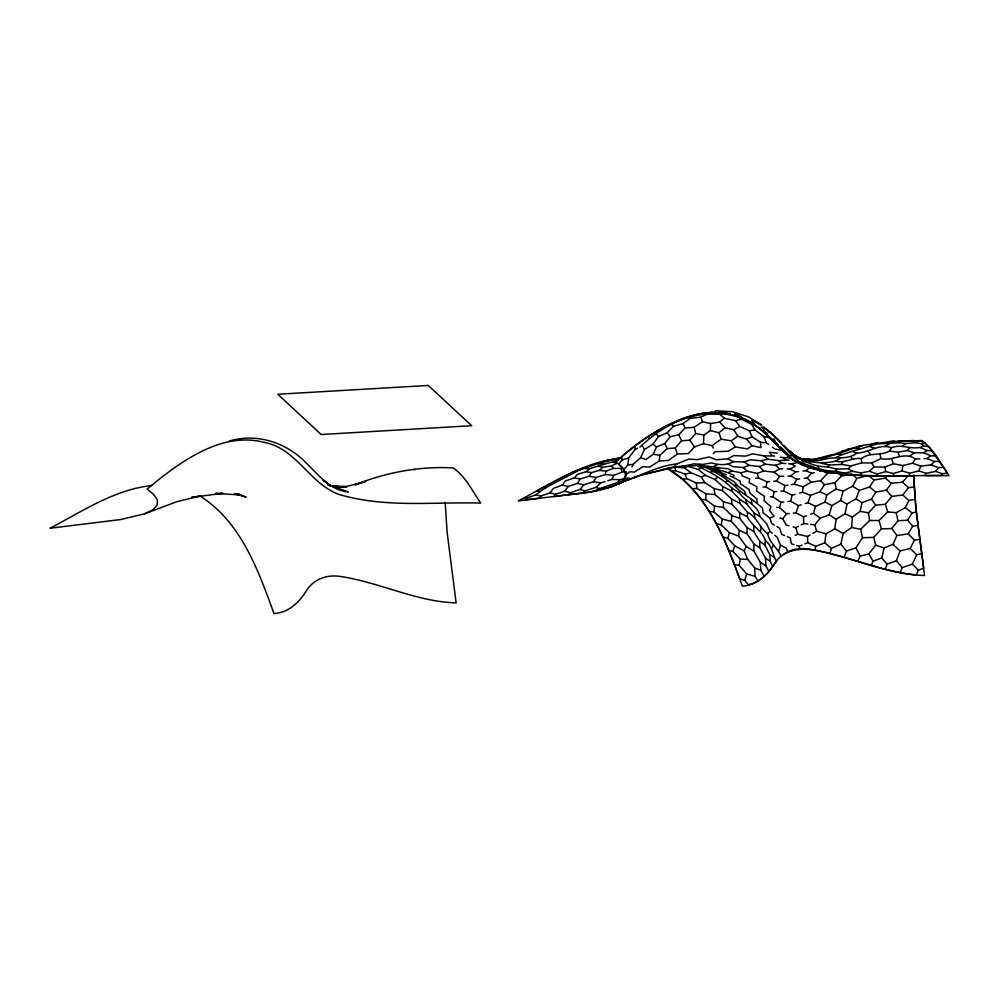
<?xml version="1.0" encoding="UTF-8"?>
<svg xmlns="http://www.w3.org/2000/svg" width="999" height="999" viewBox="0 0 999 999"><rect width="100%" height="100%" fill="white"/><g stroke="black" fill="none" stroke-linecap="round" stroke-linejoin="round"><path stroke-width="1.5" d="M692.245 488.711C715.059 514.51 728.134 546.903 739.71 578.896L744.667 580.344L748.463 584.715C758.89 582.38 766.882 574.999 772.664 566.346L770.217 561.288L769.804 554.607L764.897 545.079L759.69 541.196L753.696 531.343L747.052 527.597L739.735 518.331L731.718 515.496L723.451 507.48L723.463 501.648L714.834 494.48L706.018 493.893L696.865 488.436L692.245 488.711L682.567 479.12L667.02 468.306M768.83 571.416L766.008 565.859L765.509 558.266L759.889 547.702L753.883 544.018L747.04 533.778L747.052 527.597M764.31 576.373L760.826 570.342L760.351 562.325L753.845 551.048L753.883 544.018M739.735 518.331L739.809 512.812L731.792 504.145L723.463 501.648M772.664 566.346L776.485 561.288C772.364 554.408 772.239 545.829 765.409 540.509C762.212 530.357 751.872 526.223 747.377 516.833L747.477 512.275L739.735 503.159L731.618 499.05L722.539 490.646L714.085 488.561L704.745 482.604L701.211 476.923L691.096 472.814L684.565 467.994L676.298 467.045M604.982 481.58L600.824 482.879L593.706 481.68L583.791 484.852L580.044 489.498L570.329 492.694L564.847 491.196L555.656 494.305L553.958 496.628C577.247 492.894 603.396 493.843 623.501 479.995L625.686 474.937L629.77 471.765L634.353 472.14L642.931 466.695L649.7 467.095L659.29 460.926L659.902 455.257L667.12 448.676L675.299 447.977L681.605 440.784L689.722 440.222L695.729 433.516L703.895 435.04L710.401 430.594L710.601 423.514L702.484 421.74L694.118 427.297L685.214 427.959L678.721 434.74L670.104 436.763L664.81 443.506L656.505 446.99L653.221 454.283L645.841 459.552L640.646 457.604L633.154 464.385L632.017 466.845M753.696 531.343L753.945 526.098M723.451 507.48L714.535 506.081L705.731 499.675L706.018 493.893M659.29 460.926L668.543 460.427L677.334 454.058L688.373 453.546L694.455 446.903L703.458 443.681L703.895 435.04M843.993 557.342L846.465 551.111L840.896 544.093L843.106 533.491L851.697 527.472L852.284 517.182L860.189 511.338L862.025 502.672L871.503 499.188L875.786 492.032L886.363 490.197L891.333 483.291L902.484 482.167L907.891 476.036L913.598 475.774L916.32 512.112L923.725 568.144L918.443 570.192L916.195 574.912C891.395 572.564 867.806 564.16 843.993 557.342C824.013 552.497 799.437 542.494 781.018 556.331C777.846 547.964 769.492 543.106 767.694 533.703C759.34 527.847 757.042 516.683 747.477 512.275M722.539 490.646L722.801 486.575L715.097 479.545L705.569 475.362L698.251 469.443L687.374 466.183L684.565 467.994M747.04 533.778L739.347 530.357L731.343 521.341L731.718 515.496M625.686 474.937L623.801 469.617L618.743 464.285L621.927 459.965L621.927 456.493C658.316 423.738 717.282 393.856 761.425 430.07C773.101 438.648 781.38 450.824 792.707 459.74C813.099 471.928 837.549 473.688 860.713 475.374L860.976 472.902L869.417 471.316L877.284 474.026L885.713 471.59L893.456 473.526L902.109 470.866L909.727 473.276L918.818 470.866L926.098 473.339L935.613 471.428L942.507 473.738L947.314 472.864L928.783 446.653L923.638 446.029C913.473 451.348 902.047 443.169 891.458 447.714C879.257 443.181 868.943 452.909 857.03 453.071C847.726 460.402 835.913 456.243 825.399 459.041C815.584 462.337 804.595 460.252 795.104 456.68M764.897 545.079L765.409 540.509M799.537 493.081L802.497 492.245L803.159 486.713L811.188 482.23L820.666 480.669L827.284 473.638L834.39 471.915M623.801 469.617L627.822 464.885L628.696 457.892L635.214 449.363L637.587 448.214M731.343 521.341L722.339 519.13L713.798 511.9L714.535 506.081M772.352 533.241L769.942 531.256L766.72 523.776L759.864 516.508C758.303 504.87 745.067 501.86 739.41 492.844L739.672 490.784C729.295 480.244 716.483 472.19 703.009 466.183M753.845 551.048L746.265 546.515L738.611 536.063L739.347 530.357M840.896 544.093L831.355 548.414L824.787 542.844L825.973 533.828L834.752 528.796L836.126 519.305L845.067 513.698L846.977 504.045L856.043 498.876L859.29 490.397L869.555 487.05L874.137 480.007L885.326 478.096L887.112 476.036M902.109 470.866L902.821 465.559L912.474 463.236L920.866 466.133L931.13 464.885L938.61 467.707L943.718 467.157M860.713 475.374L893.094 476.036L893.456 473.526M876.985 475.936L877.284 474.026M759.864 516.508L754.233 513.136L746.74 503.858L739.547 499.163L731.693 490.996L732.167 488.274C722.352 478.484 709.964 472.09 697.589 466.146M760.451 531.393L761.201 527.397M783.815 501.985L781.093 502.285L773.114 496.978L774.088 491.72L765.971 487.025L762.999 486.988M765.971 487.025L766.982 481.78L769.692 481.568M758.179 581.031L754.969 576.336L746.728 573.938L739.085 565.322L740.334 559.128L732.804 551.336L728.808 550.486M738.611 536.063L729.445 532.754L721.191 524.85L722.339 519.13M814.872 550.224L815.721 546.353L824.787 542.844M885.314 569.293L887.062 564.135L881.755 557.966L884.053 547.976L893.019 544.33L896.865 535.576L908.178 533.853L912.711 526.173L918.006 525.486M780.856 491.196L783.553 490.996L784.889 485.564L787.961 485.114M787.911 501.523L790.634 501.223L792.12 495.192L795.092 494.343M541.083 495.979L539.423 498.151L525.249 499.887L526.972 498.026L535.664 494.942L541.083 495.979L550.049 492.894L553.309 488.399L562.237 485.114L565.422 480.919L574.238 477.934L580.269 478.996L589.085 476.273L596.128 477.46L605.194 474.575L606.056 471.178L613.386 468.394L620.953 468.444L622.302 471.99L626.361 471.853M810.639 514.273L813.486 513.261L815.509 506.381L824.999 502.072L826.822 494.867L836.088 489.11L843.044 491.146L852.584 486.251L856.842 478.409L868.119 475.512L874.137 480.007M810.576 524.375L814.709 524.875L820.329 518.131L829.245 514.81L831.892 505.631L840.671 500.474L843.044 491.146M909.727 473.276L909.053 475.874L893.094 476.036M829.957 553.471L831.355 548.414M760.826 570.342L754.745 568.019L747.739 559.428L744.105 550.824L734.802 545.916L727.809 538.299L729.445 532.754M789.272 513.523L786.588 513.798L779.52 507.654L781.093 502.285M778.745 551.036L780.469 545.154L777.147 537.212L774.749 535.227M744.667 580.344L746.728 573.938M793.306 513.099L795.991 512.812L798.463 505.606L801.198 504.782M805.294 503.533L808.029 502.697L810.576 495.367L819.879 491.858L824.387 484.727L835.027 482.679L841.245 476.211L851.623 473.976L856.842 478.409M732.804 551.336L734.802 545.916M887.062 564.135L896.403 560.776L900.074 550.948L910.226 548.451L914.485 540.109L919.992 539.31M900.174 572.739L902.184 567.607L912.337 564.123L916.72 554.807L921.977 553.546M871.278 565.422L873.039 561.163L881.755 557.966M918.818 470.866L920.866 466.133M780.968 442.495L769.405 431.593C780.556 440.846 788.373 453.296 799.812 462.137C811.438 466.133 822.964 471.553 835.713 471.141L836.625 469.08L848.176 468.743L852.684 471.341L860.976 472.902M607.767 480.719L611.925 479.408L613.873 475.324L622.302 471.99M640.646 457.604L644.53 449.463L653.009 444.105L658.416 436.588L667.195 432.717L673.551 426.348L682.966 423.613L690.234 418.381L700.861 417.17L708.466 413.673L719.505 414.073L723.576 413.099M857.629 561.388L860.239 556.118L868.805 553.883L875.673 545.229L873.738 537.35L881.393 528.946L891.845 528.459L898.001 520.754L907.554 520.204L912.711 526.173M744.105 550.824L746.265 546.515M926.098 473.339L924.949 475.611L940.971 475.586L942.507 473.738M851.697 527.472L860.688 529.295L869.555 520.504L879.033 520.529L887.674 511.938L896.178 512.637L905.244 507.704L908.89 500.586L915.009 499.275M791.046 484.677L794.118 484.228L796.765 479.308L799.724 478.908M771.628 548.351L773.176 545.541M593.706 481.68L596.128 477.46M784.252 445.729C796.74 461.126 817.145 465.609 835.664 461.126C844.53 463.786 852.422 457.305 861.388 458.578C869.767 452.01 880.469 456.231 889.41 451.073L891.458 447.714M907.554 520.204L912.05 512.862L916.32 512.112M846.465 551.111L855.893 547.852L862.524 537.737L860.688 529.295M562.237 485.114L568.169 486.501L577.397 483.366L580.269 478.996M589.085 476.273L591.595 472.564L599.5 470.367L606.056 471.178M773.738 481.243L776.435 481.043L779.62 476.386L783.778 476.236M564.847 491.196L568.169 486.501M912.474 463.236L915.471 459.003L919.817 458.828M821.465 463.274L829.332 465.097L841.22 464.423L843.081 461.9M869.555 520.504L868.456 512.837L875.673 505.169L885.401 504.245L891.82 496.416L902.771 494.98L908.478 487.637L914.097 487.075M788.935 525.774L786.163 525.037L782.704 518.731L786.588 513.798M935.613 471.428L938.61 467.707M831.692 455.319L848.301 449.113L862.237 445.754L858.291 447.152M639.947 447.065C659.964 428.072 686.975 412.599 715.771 412.088M568.356 495.017L570.329 492.694M595.554 490.871L599.737 488.536L617.519 482.529L619.929 479.707L624.075 478.558M574.238 477.934L577.459 474.35L586.001 471.703L589.672 468.606C599.325 465.734 608.528 462.724 618.369 460.439M767.694 533.703L769.942 531.256M535.664 494.942C547.702 485.227 562.549 479.57 576.023 471.59C590.584 465.684 605.519 460.776 621.178 458.354M889.41 451.073L898.001 452.235L907.204 450.549L909.864 447.702M931.13 464.885L934.302 461.501L939.884 461.463M804.17 478.309L807.13 477.897L811.588 473.301L814.26 472.614M848.176 468.743L850.986 465.884L861.613 462.924L871.677 462.949L880.931 458.541C892.694 461.688 904.407 450.924 915.471 459.003M787.974 450.137C799.163 459.415 812.612 466.983 827.547 466.883L829.332 465.097M869.417 471.316L874 466.908L884.889 467.095L893.331 463.723L902.821 465.559M715.097 479.545L717.294 477.435M730.032 476.011L732.567 476.873L734.178 475.374C722.876 470.029 710.326 467.769 697.951 465.959M599.5 470.367L602.847 467.282L611.301 465.971L616.733 463.486L613.186 462.15M582.342 493.156L585.014 490.859L595.879 487.425L600.824 482.879M847.189 450.099L848.301 449.113M803.046 471.053L806.043 470.691L809.839 467.345M639.472 475.761L673.688 466.795L677.072 463.873L688.786 459.078L697.314 459.677L709.103 456.943L716.133 459.777L727.572 458.878L733.691 455.594L745.604 456.131L752.547 453.833L764.023 455.869L774.55 456.031M713.224 453.446L715.284 451.698L728.421 451.248L735.227 446.865L747.439 448.913L752.097 445.704L761.013 447.652L760.501 442.282L752.122 436.788L749.213 430.719L739.722 426.461L735.576 420.704L724.35 418.194L719.505 414.073M710.601 423.514L719.705 422.077L724.35 418.194M787.949 476.086L790.721 475.986L795.541 471.965L798.551 471.603M710.401 430.594L718.98 432.754L725.087 427.822L733.878 429.695L739.722 426.461M902.696 446.029L905.706 443.618L915.284 442.707L921.553 443.818L925.648 443.344L920.279 440.646L898.501 441.034M924.15 458.641L927.047 458.529L930.668 455.744L935.963 455.931M909.565 456.243L914.135 452.784L923.663 452.772L930.668 455.744M857.654 446.491C871.34 442.957 885.214 444.143 899.025 442.694L900.998 441.221L913.96 440.509M703.458 443.681L712.075 445.679L721.103 439.185L731.118 440.821L737.799 436.251L746.553 439.085L752.097 445.704M923.663 452.772L927.109 450.499L932.204 450.911M835.664 461.126L840.471 458.279M700.911 466.446C710.252 465.147 718.88 468.519 728.121 468.656L732.23 471.078L741.096 472.739L747.115 471.166L757.23 473.426L763.711 471.004L774.013 472.152L779.757 468.768L782.729 468.831M795.167 535.414L797.689 534.203L807.504 536.451L810.127 534.927M812.749 533.416L816.683 531.156L825.973 533.828M884.839 446.466L889.385 443.856M588.686 466.333L573.601 471.865L536.513 490.959L539.148 491.183M787.212 468.918L790.184 468.981L795.291 466.208L791.22 463.961L788.536 463.748M625.874 480.769C642.819 474.662 659.04 465.709 677.072 463.873M725.474 481.755L727.384 480.744M915.284 442.707L917.994 441.296L922.814 441.233M793.081 526.86L795.841 527.597L798.463 526.248M801.073 524.9L803.696 523.551L807.829 524.038M835.988 457.417C848.638 451.361 862.412 448.851 875.599 444.205M607.454 488.012L637.924 475.911M151.973 485.514C114.56 489.41 82.505 511.326 49.95 528.246L120.804 519.517L144.605 513.786L152.922 509.765L157.305 504.957L157.28 499.675L153.546 494.293L147.153 489.023C168.481 471.478 190.772 454.108 217.145 444.917A72.59 53.022 -27 0 1 263.311 442.22C296.353 447.727 309.24 483.616 338.811 494.355C384.79 508.154 433.454 501.773 480.656 503.071C472.302 490.946 465.497 476.311 453.084 467.894C419.568 466.083 386.089 472.415 355.007 484.852L365.734 481.481L346.553 486.451L331.556 486.076M701.261 464.235L693.968 463.861L681.355 466.62C691.808 466.633 701.448 464.597 711.625 462.887C718.643 465.097 726.922 465.696 733.378 461.663L744.255 461.988L750.374 459.74L761.201 460.776L767.919 459.203L778.446 460.601L789.148 460.039M619.492 483.591L623.251 481.83M713.598 466.408L717.794 464.485M693.493 415.584L694.917 414.947M796.965 457.867C819.317 463.199 840.546 452.023 861.438 445.879M634.128 477.909L638.174 476.123M796.628 545.479L799.225 546.341L802.06 545.104M804.894 543.868L807.729 542.632L815.721 546.353M698.251 469.443L701.136 468.219M623.501 479.995L628.808 477.797L629.932 478.621M746.553 439.085L752.122 436.788M144.605 513.786L176.898 501.673L200.624 495.916L191.683 497.377M709.29 413.161L711.325 412.35M728.109 464.173L733.204 466.695L743.331 467.544L749.113 465.347L759.377 466.545L765.359 464.21L775.436 465.284L781.805 463.236L785.851 463.548M739.672 490.784C747.564 496.54 755.431 501.66 762.599 508.216L763.036 512.624L769.779 518.044L774.138 516.358L769.467 510.402L770.966 506.63L763.96 500.686L764.535 496.416L756.593 491.033L757.055 486.9L749.125 482.579L749.712 478.946L742.257 475.911L741.096 472.739M617.145 484.403L621.116 482.954M701.211 476.923L705.569 475.362M795.991 512.812L803.533 516.783L806.368 515.771M728.271 472.427L732.23 471.078M647.227 473.563L676.435 466.845L683.865 465.971M621.927 459.965L628.696 457.892M660.426 470.242L663.448 469.33M815.296 460.314L815.097 459.178L832.354 454.495M891.458 442.207L894.167 441.496M819.592 471.266L822.264 470.579M735.576 420.704L741.52 419.205L751.56 424.263L754.27 424.587M724.412 413.773L730.094 413.486M791.22 463.961L798.463 462.262M871.977 443.993L894.192 441.221M835.713 471.141L844.292 473.151L852.684 471.341M672.04 471.078L675.524 470.679L685.089 474.1L691.096 472.814M884.889 443.032L892.182 441.483L900.998 441.221M714.997 468.806L718.818 468.044M871.665 443.918L877.634 442.782M617.519 482.529L623.101 481.506M677.797 420.716L678.646 420.567M229.37 441.046C256.593 432.867 285.976 442.382 305.569 462.362C318.281 474.388 329.42 490.247 348.414 491.908L329.857 485.364L322.702 479.845M620.953 457.817L603.758 461.263L605.132 461.476M191.596 497.427L222.902 493.281L215.709 493.369M710.639 472.04L713.448 471.628M749.213 430.719L755.107 430.02L763.835 436.526L769.105 437.587L777.284 444.917M573.601 471.865L576.023 471.59M841.633 451.373L844.642 451.036M682.567 479.12L686.812 478.658L696.34 483.066L704.745 482.604M919.092 440.759L921.465 440.522C933.89 448.938 940.683 463.573 949.05 475.699C901.847 474.4 853.183 480.781 807.204 466.97C777.634 456.243 764.747 420.354 731.705 414.847A72.59 53.022 -27 0 0 685.539 417.545C659.153 426.735 636.863 444.105 615.546 461.65L621.94 466.92L625.674 472.302L625.686 477.584L621.316 482.392L612.986 486.413L589.198 492.132L518.344 500.874C550.899 483.953 582.954 462.025 620.354 458.141M755.681 478.321L758.666 478.022L766.982 481.78M561.163 477.834L563.648 477.584M627.822 464.885L633.154 464.385M413.536 469.592L414.947 469.455M774.088 491.72L776.797 491.508M718.743 411.9L727.135 413.099M824.15 456.88L826.747 456.73M548.776 484.315L551.348 484.19M738.249 417.182L741.57 417.058L737.487 414.46L734.527 414.073M862.524 537.737L873.738 537.35M888.86 441.508L892.182 441.483M780.419 446.84L789.535 455.581L791.807 455.569M598.413 463.723L603.521 463.748M584.865 468.581L589.672 468.606M673.688 466.795L676.435 466.845M215.909 493.531L241.396 494.967L235.602 493.881M806.717 459.165L809.415 459.215M780.331 457.28L790.996 458.091L787.424 456.468L790.059 456.83M705.956 466.87L717.369 470.679L720.329 470.766M701.061 499.525L705.731 499.675M611.925 479.408L619.929 479.707M740.334 559.128L747.739 559.428M715.421 410.739L732.579 411.75L748.189 416.783L761.875 424.975M770.254 496.79L773.114 496.978M837.961 454.021L842.12 454.32M910.376 440.734L917.994 441.296M760.501 442.282L766.32 442.719L768.743 444.505M820.316 458.666L825.399 459.041M331.543 486.151L346.453 487.275L331.331 486.163L328.758 484.927M798.288 458.703L802.672 459.078M605.194 474.575L613.873 475.324M697.914 465.821L704.083 466.383M855.094 448.176L859.252 448.563M777.422 453.121L769.43 452.235L771.665 455.407M776.66 507.317L779.52 507.654M709.065 511.313L713.798 511.9M734.352 485.214L737.487 485.626L744.53 491.158L745.691 494.43M899.025 442.694L905.706 443.618M653.221 454.283L659.902 455.257M841.22 464.423L850.986 465.884M586.001 471.703L591.595 472.564M907.442 440.709L910.077 441.146M524.375 497.577L526.972 498.026M734.352 564.51L739.085 565.322M804.332 459.115L809.989 460.127M860.189 511.338L868.456 512.837M706.443 466.808L720.704 473.301L726.236 474.712M750.574 422.814L754.345 423.539L751.623 420.429M780.519 450.112L774.824 448.976L772.389 447.19M722.015 476.036L725.798 476.798L734.315 481.93L737.487 485.626M598.613 466.383L602.847 467.282M716.345 523.801L721.191 524.85M577.397 483.366L583.791 484.852M827.547 466.883L836.625 469.08M234.34 493.868L243.394 496.053L238.024 494.093M550.049 492.894L555.656 494.305M707.242 467.782L710.714 468.693M580.044 489.498L585.014 490.859M794.118 484.228L803.159 486.713M779.844 517.932L782.704 518.731M704.882 412.674L708.466 413.673M722.889 536.888L727.809 538.299M595.879 487.425L599.737 488.536M869.53 446.553L874.262 447.989M907.204 450.549L914.135 452.784M703.221 466.121L706.593 467.232M875.673 545.229L884.053 547.976M852.959 451.735L857.03 453.071M794.03 544.63L791.433 543.768L790.134 537.824L787.337 536.675M805.057 459.89L810.751 461.813M238.062 494.205L246.166 497.277L237.912 493.943M802.497 492.245L810.576 495.367M927.047 458.529L934.302 461.501M920.229 447.677L927.109 450.499M784.54 535.526L781.742 534.365L779.62 528.196L777.01 526.66M761.425 430.07L767.307 433.404M819.879 491.858L826.822 494.867M752.709 420.492L760.726 425.037M806.043 470.691L811.588 473.301M727.572 458.878L733.378 461.663M845.067 513.698L852.284 517.182M783.553 490.996L792.12 495.192M808.029 502.697L815.509 506.381M327.697 484.627L330.332 485.939M722.801 486.575L731.693 490.996M717.369 470.679L723.701 473.851M824.999 502.072L831.892 505.631M687.886 417.157L690.234 418.381M608.816 485.939L610.451 486.775M780.469 545.154L786.363 548.264L787.736 551.81M739.809 512.812L747.377 516.833M776.435 481.043L784.889 485.564M790.721 475.986L796.765 479.308M760.901 427.172L763.523 428.633L765.072 431.643M790.184 468.981L795.541 471.965M732.567 476.873L740.059 481.056L740.446 483.816L749.05 489.473L749.962 493.106L756.93 498.938L757.067 502.697M790.634 501.223L798.463 505.606M834.752 528.796L843.106 533.491M840.671 500.474L846.977 504.045M777.11 438.598L777.884 439.048M769.804 554.607L774.188 557.142M774.412 525.112L771.802 523.576L769.779 518.044M805.032 460.576L807.254 461.9M823.526 471.353L827.284 473.638M852.584 486.251L859.29 490.397M760.351 562.325L766.008 565.859M732.167 488.274L739.41 492.844M856.043 498.876L862.025 502.672M765.509 558.266L770.217 561.288M783.228 457.917L786.113 459.777M829.245 514.81L836.126 519.305M667.782 468.281C709.19 493.956 726.51 542.594 742.357 586.163C756.643 585.389 767.332 575.324 774.512 563.811C781.255 552.484 794.08 547.327 806.98 548.851C846.927 554.308 883.865 574.3 924.525 575.524L915.571 505.556L913.573 475M199.4 495.654C240.796 521.328 258.129 569.979 273.976 613.548C288.249 612.774 298.938 602.697 306.119 591.183C312.862 579.857 325.699 574.7 338.586 576.223C378.534 581.68 415.472 601.673 456.143 602.897L447.19 532.929L445.179 502.372M720.704 473.301L725.798 476.798M744.255 461.988L749.113 465.347M813.486 513.261L820.329 518.131M762.936 426.648L770.179 432.03M771.041 438.361L778.296 444.642M774.013 472.152L779.62 476.386M905.244 507.704L912.05 512.862M323.639 480.507L330.507 485.726M778.446 460.601L781.805 463.236M869.555 487.05L875.786 492.032M775.436 465.284L779.757 468.768M653.009 444.105L656.505 446.99M761.201 460.776L765.359 464.21M764.023 455.869L767.919 459.203M885.326 478.096L891.333 483.291M789.859 450.936L792.994 453.708M902.484 482.167L908.478 487.637M902.771 494.98L908.89 500.586M812.686 467.632L814.01 468.856M738.186 416.108L741.52 419.205M671.59 424.525L673.551 426.348M893.019 544.33L900.074 550.948M743.331 467.544L747.115 471.166M910.226 548.451L916.72 554.807M908.178 533.853L914.485 540.109M912.337 564.123L918.443 570.192M801.335 460.102L804.32 463.099M759.377 466.545L763.711 471.004M921.553 443.818L923.638 446.029M807.13 477.897L811.188 482.23M719.705 422.077L725.087 427.822M820.666 480.669L824.387 484.727M886.363 490.197L891.82 496.416M766.245 429.071L769.317 432.592M611.301 465.971L613.386 468.394M896.403 560.776L902.184 567.607M799.812 462.137L801.86 464.647M838.835 473.226L841.245 476.211M656.455 434.128L658.416 436.588M868.056 451.336L870.454 454.345M850.661 456.518L852.622 459.016M789.535 455.581L792.707 459.74M667.195 432.717L670.104 436.763M689.722 440.222L694.455 446.903M891.845 528.459L896.865 535.576M871.503 499.188L875.673 505.169M731.118 440.821L735.227 446.865M817.881 466.221L819.23 468.294M642.32 445.916L644.53 449.463M751.56 424.263L755.107 430.02M733.878 429.695L737.799 436.251M871.677 462.949L874 466.908M868.805 553.883L873.039 561.163M827.984 471.016L828.558 472.052M767.12 434.078L769.105 437.587M712.075 445.679L713.361 448.089M855.893 547.852L860.239 556.118M682.966 423.613L685.214 427.959M678.721 434.74L681.605 440.784M664.81 443.506L667.12 448.676M774.025 438.698L775.087 441.333M763.835 436.526L766.32 442.719M685.089 474.1L686.812 478.658M891.695 459.14L893.331 463.723M700.861 417.17L702.484 421.74M898.001 452.235L899.3 456.043M675.299 447.977L677.334 454.058M718.98 432.754L721.103 439.185M814.709 524.875L816.683 531.156M757.23 473.426L758.666 478.022M885.401 504.245L887.674 511.938M879.033 520.529L881.393 528.946M795.841 527.597L797.689 534.203M648.451 436.663L648.826 438.099M694.118 427.297L695.729 433.516M879.944 454.283L880.931 458.541M896.178 512.637L898.001 520.754M751.26 500.137L751.947 503.908M884.889 467.095L885.713 471.59M746.128 500.262L746.74 503.858M835.027 482.679L836.088 489.11M674.912 466.883L675.524 470.679M782.554 449.051L782.779 450.561M844.292 473.151L844.43 474.163M714.085 488.561L714.834 494.48M754.233 513.136L754.794 517.544M634.914 446.328L635.214 449.363M696.34 483.066L696.865 488.436M799.225 546.341L799.437 549.288M861.388 458.578L861.613 462.924M739.547 499.163L739.735 503.159M807.504 536.451L807.729 542.632M731.618 499.05L731.792 504.145M759.69 541.196L759.889 547.702M754.745 568.019L754.969 576.336M803.533 516.783L803.696 523.551M428.296 385.452L277.797 394.255L321.178 434.515L471.678 425.711L428.296 385.452"/></g></svg>
